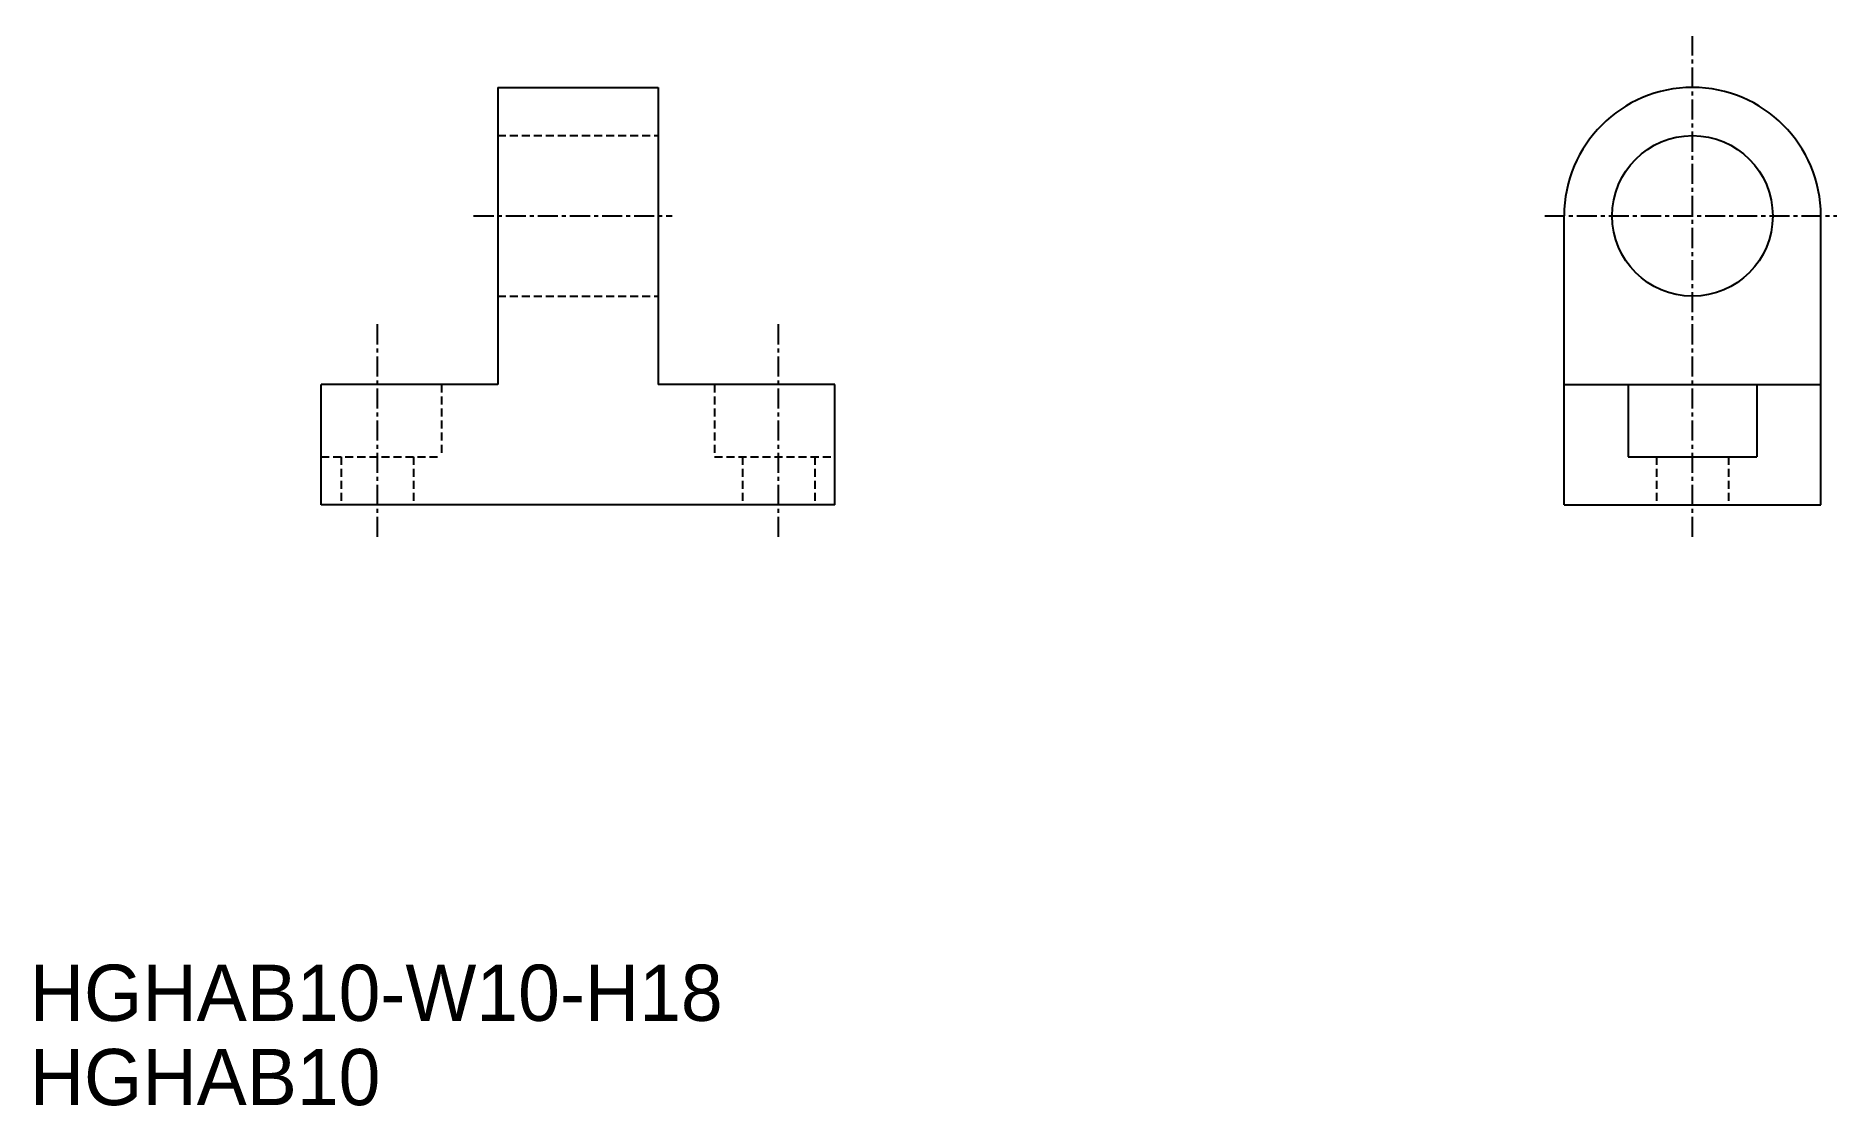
# Model space of a CAD drawing. Extents: x 1 to 113, y 1 to 68.
import ezdxf

# ---------------------------------------------------------------- set-up
doc = ezdxf.new("R2010")
doc.units = 0
doc.linetypes.add('CENTER', pattern=[2, 1.25, -0.25, 0.25, -0.25])
doc.linetypes.add('DASHED', pattern=[0.75, 0.5, -0.25])
doc.layers.get('0').update_dxf_attribs({"linetype": 'CONTINUOUS'})
doc.layers.add('CENTER', color=1, linetype='CENTER')

msp = doc.modelspace()

# ---------------------------------------------------------------- linework, layer by layer
at = {"color": 7, "linetype": 'CONTINUOUS'}
for p, q in [((29.61, 64.32), (39.61, 64.32)), ((29.61, 64.32), (29.61, 45.82)), ((39.61, 64.32), (39.61, 45.82)), ((96.06, 38.32), (96.06, 56.32)), ((112.06, 38.32), (112.06, 56.32)), ((29.61, 45.82), (18.61, 45.82)), ((18.61, 38.32), (18.61, 45.82)), ((50.61, 45.82), (39.61, 45.82)), ((50.61, 38.32), (50.61, 45.82)), ((96.06, 45.82), (112.06, 45.82)), ((100.06, 45.82), (100.06, 41.32)), ((108.06, 45.82), (108.06, 41.32)), ((100.06, 41.32), (108.06, 41.32)), ((50.61, 38.32), (18.61, 38.32)), ((96.06, 38.32), (112.06, 38.32))]:
    msp.add_line(p, q, dxfattribs=at)
at = {"color": 3, "linetype": 'DASHED'}
for p, q in [((29.61, 61.32), (39.61, 61.32)), ((29.61, 51.32), (39.61, 51.32)), ((26.11, 45.82), (26.11, 41.32)), ((43.11, 45.82), (43.11, 41.32)), ((18.61, 41.32), (26.11, 41.32)), ((19.86, 41.32), (19.86, 38.32)), ((24.36, 41.32), (24.36, 38.32)), ((43.11, 41.32), (50.61, 41.32)), ((44.86, 41.32), (44.86, 38.32)), ((49.36, 41.32), (49.36, 38.32)), ((101.81, 41.32), (101.81, 38.32)), ((106.31, 41.32), (106.31, 38.32))]:
    msp.add_line(p, q, dxfattribs=at)
at = {"color": 7, "linetype": 'CONTINUOUS'}
msp.add_circle((104.06, 56.32), 5, dxfattribs=at)
msp.add_arc((104.06, 56.32), 8, 0, 180, dxfattribs=at)
at = {"layer": 'CENTER', "color": 1, "linetype": 'CENTER'}
for p, q in [((104.06, 36.32), (104.06, 67.52)), ((28.11, 56.32), (40.47, 56.32)), ((94.85, 56.32), (113.06, 56.32)), ((22.11, 36.32), (22.11, 49.82)), ((47.11, 36.32), (47.11, 49.82))]:
    msp.add_line(p, q, dxfattribs=at)

# ---------------------------------------------------------------- texts
at = {"color": 7, "linetype": 'CONTINUOUS'}
for s, p in [('HGHAB10-W10-H18', (0.45, 6.18)), ('HGHAB10', (0.45, 0.93))]:
    msp.add_text(s, height=3.5, dxfattribs=at).set_placement(p)

doc.saveas('drawing.dxf')
